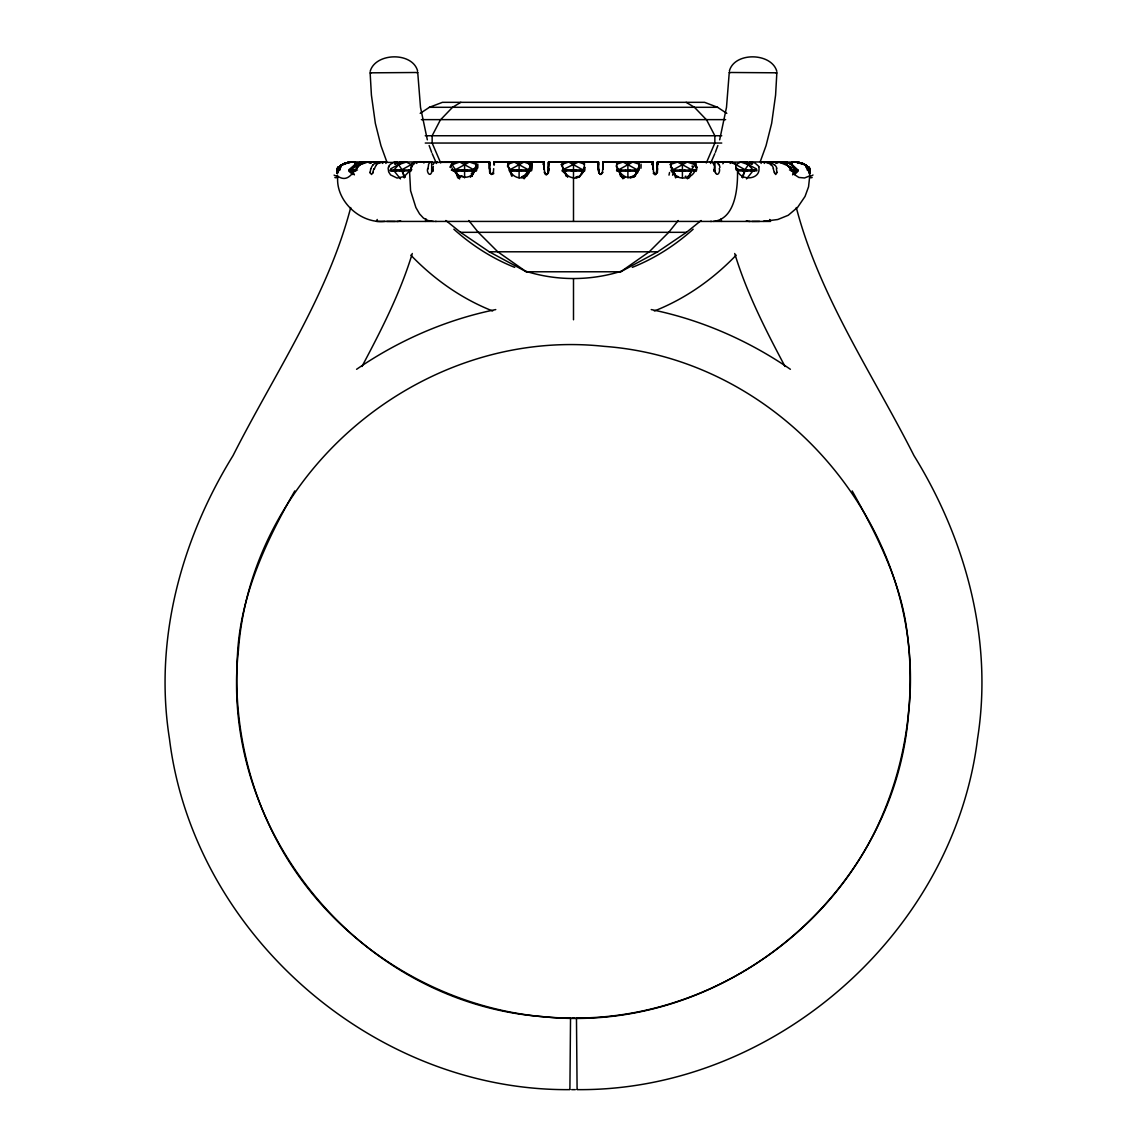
<?xml version="1.0" encoding="UTF-8"?>
<svg xmlns="http://www.w3.org/2000/svg" width="1147" height="1147" viewBox="0 0 1147 1147"><rect width="100%" height="100%" fill="white"/><g stroke="black" fill="none" stroke-linecap="round" stroke-linejoin="round"><path stroke-width="1.5" d="M464.592 162.057L464.592 177.871M507.978 162.315L494.257 162.1L494.242 164.609M508.35 164.996L508.35 163.089L508.465 167.462M519.104 162.057L519.104 177.871M529.857 163.634L529.814 162.1L543.979 162.1L543.993 167.691M548.424 170.014L548.467 162.114L562.546 161.899L548.624 161.899L548.624 164.81M573.5 177.871L573.5 162.057M602.749 172.394C598.447 179.52 597.573 164.709 598.39 161.899L584.353 162.157L598.519 162.114L598.619 172.136M603.093 166.975L602.878 161.899L616.814 161.899L616.742 164.982M627.896 177.871L627.896 162.057M682.408 177.871L682.408 162.057M475.948 167.677L475.604 161.985L489.755 162.1L489.568 172.136A6.796 6.208 54.9 0 0 489.912 172.867M508.35 163.505L508.35 163.404A65.637 0.817 -88 0 0 508.264 162.731L508.279 161.899L493.956 161.899L493.956 164.623M530.301 163.032L530.287 161.899L544.122 161.899L544.151 169.226L544.252 167.806M548.61 165.182L548.61 166.716M602.892 166.716L602.863 169.226L602.892 166.415M652.858 169.168L652.786 162.114L638.793 161.899L653.016 161.899L653.016 169.226M657.518 164.623L657.159 171.29M657.518 164.236L657.518 161.899L671.239 161.899L671.167 164.91M776.892 172.021L776.39 168.666M350.71 171.204L348.86 169.742L354.968 164.638L361.047 162.057L384.46 162.157L377.535 162.085L375.098 163.361M349.907 170.889L349.864 170.014L364.445 162.057M354.337 174.76L350.638 171.147L350.638 169.713L354.968 164.638L361.076 162.085L382.625 161.899L382.754 163.448M352.659 174.53L348.86 171.175L351.627 170.831L350.638 169.713M351.627 170.831L352.832 170.1L351.642 170M354.968 164.136L361.162 162.085L355.771 169.713L355.771 171.132L354.222 170.831L354.222 170L357.491 170M391.299 170.731L390.109 170L390.109 170.831L394.253 171.132L408.748 170.86L408.748 170.028L411.085 169.742L411.128 164.638C412.59 159.548 434.068 162.788 416.117 162.157M392.69 170.831L394.253 169.713L408.748 170.028M395.973 170.831L395.973 170M399.844 170.831L399.844 170M404.274 177.885L401.966 169.713L398.597 164.623L399.514 162.057L416.49 161.928M404.16 170.846L404.16 170.014M602.892 167.003L602.878 168.595M562.489 164.838L562.589 167.491M452.578 163.06L452.592 161.899L434.684 162.516A22.983 5.463 89.9 0 0 433.537 163.72L433.136 164.623M452.563 163.921L452.563 165.168M569.901 1089.206L570.532 1018.135M603.007 167.147L603.021 162.114L617.115 162.315M384.862 221.342C359.47 223.995 335.153 199.807 337.791 176.237M543.907 164.953L543.979 162.143M548.381 166.975L548.467 168.38M602.806 164.724L602.878 161.999M562.474 164.982L562.517 163.404M652.686 164.953L652.786 162.114M529.642 164.752L529.685 163.304M562.546 162.358L562.489 164.724M730.825 163.218L730.897 161.899L715.269 161.899L714.036 170.186M529.642 164.881L529.627 165.655M562.546 162.573L562.517 163.218M694.265 163.046L694.25 161.899L710.653 161.899L710.61 163.462M441.71 162.329L454.671 162.358M671.698 162.358L657.288 162.114L657.26 169.885M437.079 162.329L423.773 162.1M493.769 164.724L493.87 162.344M548.696 168.666L548.381 171.304L548.467 162.143M508.264 162.702L508.322 162.272M657.274 169.326L657.288 162.114M657.647 168.666L657.36 172.021M548.696 168.881L548.424 172.021M762.526 161.999L749.636 161.899L749.579 163.376M493.697 168.666L493.411 172.021M598.347 162.344L598.376 170.215M602.749 168.666L602.419 172.136M657.131 168.709L657.274 170.989M730.223 162.257L730.166 163.433M729.291 72.476L776.849 72.806L775.587 95.101L771.659 123.346L766.038 145.698L760.189 161.827M584.397 162.931C584.038 160.336 585.271 169.441 582.619 169.713L581.472 174.516M657.102 169.441L655.754 174.502L653.675 172.796M764.289 163.448L764.404 161.899L780.261 162.257M761.837 161.942L769.393 162.53A23.184 16.775 89.9 0 1 772.203 163.462L774.039 164.724M761.106 163.448L761.235 161.899M695.828 167.491L694.724 162.272M795.057 162.1L791.774 162.085L794.125 162.028M804.793 164.537L805.681 165.139L796.505 162.243A64.849 64.017 -20.4 0 0 792.907 161.928L791.774 162.028M791.788 161.899L791.387 164.638L791.545 163.921A14.911 14.911 -42.8 0 0 791.674 163.318L791.688 162.946M427.716 168.523C426.297 171.175 429.552 177.398 431.544 172.71M775.989 161.899L775.816 163.433M337.376 173.943L337.505 172.867M530.645 167.347L530.545 163.161A65.68 1.376 87.8 0 0 530.33 162.458M548.495 170.286L548.409 171.104M378.166 162.2L379.17 162.315A36.274 36.26 -8.3 0 0 377.162 162.157L377.162 162.243A37.249 37.091 -23.9 0 1 379.184 162.387A48.375 47.457 -89.7 0 0 377.951 162.186L377.148 162.329L379.098 162.3M377.177 162.114L377.162 162.243A37.335 37.163 -33.3 0 1 379.184 162.387A46.64 45.722 89.7 0 0 377.951 162.186A46.654 45.751 -89.6 0 1 379.141 162.315A39.17 39.141 4.3 0 0 377.162 162.143L377.148 162.358M548.338 171.29L547.305 174.201L548.237 172.796M475.589 161.956L489.439 161.899L489.253 168.451M638.721 167.347L638.807 164.021M776.849 172.796L775.745 174.53L774.383 172.796M416.304 161.899L431.716 161.899L431.645 172.365M370.18 71.358C375.341 52.547 412.476 51.615 417.623 70.999M616.742 162.229L616.613 167.448M530.186 167.82L529.943 169.096M475.475 168.079L474.958 170.2M425.451 221.428L425.867 218.819M337.605 172.279C337.806 165.082 346.122 161.913 352.645 162.042M729.377 70.999C734.524 51.615 771.659 52.547 776.82 71.358M341.491 164.939A8.76 8.76 0 0 0 338.609 168.652L337.648 172.021L340.473 165.885L348.702 162.473L346.824 162.817M670.938 162.702L670.608 167.677M350.71 207.521C327.469 296.772 274.248 374.094 233.027 455.617C181.083 539.764 153.813 640.026 169.455 738.754C193.341 933.443 373.822 1091.399 569.887 1089.636M338.021 170.358L338.236 169.684M372.961 172.021L373.865 168.666M616.799 161.956L616.799 161.928A65.666 0.817 -88.2 0 0 616.756 161.885M370.725 168.666L370.237 172.136M412.275 253.501C400.246 293.087 381.306 330.092 361.95 366.51M719.671 139.834L726.495 107.359L729.248 72.505L730.137 72.691M529.312 170.329L529.039 171.175M583.78 169.713L583.35 170.96M530.201 169.785L529.756 171.032A10.839 10.022 40.1 0 1 521.512 177.857A10.839 10.022 40.1 0 1 511.103 172.81A11.04 8.961 49.2 0 1 509.956 170.86M528.91 171.577L529.556 170.315M493.224 172.796L491.604 174.53L489.812 173.025M638.248 169.77L637.789 171.018M602.261 172.796L600.627 174.53L598.849 173.025M372.746 172.796L371.556 174.516L370.323 173.025M657.159 172.796L655.052 174.76L653.245 173.383M548.166 173.025L545.943 174.76L544.237 172.394M471.99 176.194L473.711 169.713L476.292 165.914M526.502 176.194L528.222 169.713L531.663 164.638L530.774 162.085L507.418 162.085M635.295 176.194L637.029 169.713L639.61 165.914M670.723 162.085L694.093 162.085L694.967 164.638L691.526 169.713L689.232 177.885L690.379 174.674M742.726 177.885L745.034 169.713L748.403 164.623L747.486 162.057L724.101 162.128L730.883 162.157M471.99 176.351L473.138 173.011M526.502 176.351L527.649 173.011M388.518 166.86L388.216 168.021A8.588 7.484 18.2 0 0 388.159 168.537L388.675 171.964L390.611 174.946L397.063 178.043L404.246 176.552L409.536 171.032L410.583 190.703L415.888 207.535L419.587 213.93L423.444 218.088L427.946 220.539L433.408 221.4M717.864 145.511L715.341 152.336M428.405 164.881L428.806 163.964A22.51 5.348 -89.9 0 1 430.01 162.587L431.716 161.899M338.365 169.283L338.666 168.566A8.818 8.646 89 0 1 341.62 164.896L343.455 163.892M377.22 219.464L376.46 221.428L770.54 221.428L769.78 219.464M411.816 166.817L410.769 169.139M411.902 166.602L414.024 162.86M714.81 153.684L711.326 161.612M706.308 162.974L714.853 143.045L714.853 135.747L706.667 120.005L694.465 107.302L686.15 102.327M493.784 173.555C489.339 177.398 489.296 165.828 489.439 162.344M473.725 172.667L471.345 176.036M694.867 171.089C690.637 180.538 675.167 180.337 671.396 170.631M470.399 177.269L473.711 171.147L475.833 170.846M507.39 165.914L509.971 169.713L530.33 170.014L530.33 170.846L528.222 171.147L524.079 178.803L526.559 174.373M579.307 177.269L582.619 171.147L584.741 170.846M633.703 177.269L637.029 171.147L618.778 171.147L616.67 170.846L616.67 170.014L639.137 170.014M691.526 171.147L673.289 171.147L671.167 170.846L671.167 170.014L695.656 170.114L691.526 171.147L687.383 178.803L689.863 174.373M741.708 177.269L745.048 171.147L756.891 170.831L756.891 170L735.915 169.742L735.872 164.638A11.456 2.638 82.2 0 0 733.793 163.032L731.829 162.085M471.001 176.079L472.879 172.867M294.822 490.93C265.961 541.155 240.626 595.236 237.515 654.005C233.056 720.216 247.336 787.545 279.653 845.611C336.931 949.53 451.875 1017.69 570.532 1018.034M339.211 167.491L339.756 166.688M389.019 165.813C395.098 158.444 407.042 163.562 382.869 162.171M746.525 178.918L752.747 171.132L752.747 169.713L748.403 164.623L744.073 162.057M678.207 220.525L668.73 232.325L649.231 251.795L620.67 271.782L526.33 271.782L489.253 251.795L460.521 232.325L445.911 220.525M351.771 168.494L354.968 164.638M449.882 167.19L452.907 162.085L476.277 162.085M471.89 175.262L470.901 176.036M546.502 174.53C548.409 174.315 544.753 174.918 544.839 173.025M452.076 162.243L450.785 167.605M340.473 165.871L343.971 163.677M736.173 255.15C713.162 279.137 685.361 298.779 654.364 310.98M792.663 174.76C795.258 170.573 802.255 168.437 794.341 174.53M372.789 164.996L373.965 164.035A20.832 14.983 90 0 1 377.693 162.573L382.611 162.344M792.634 174.516L796.362 171.147L796.362 169.713L792.032 164.638L785.953 162.057L762.54 162.157L769.465 162.085L771.902 163.361M400.647 220.841L397.952 221.443M693.175 229.199C675.268 245.286 654.693 258.476 632.284 267.366M376.259 164.724L378.08 163.491A23.184 16.675 89.8 0 1 380.861 162.544L382.453 162.243M747.443 162.085L752.045 163.992L747.443 162.085L740.561 162.128M620.67 271.782L657.747 251.795L686.48 232.325L701.089 220.525M633.674 176.308A5.979 0.832 -26.2 0 1 634.033 176.179L634.105 176.065M764.217 221.271L777.795 219.507L788.233 215.278L797.638 207.32L805.036 196.452L808.549 186.818L809.753 175.864L804.549 177.971L798.871 177.455L794.556 174.645L790.756 169.082M776.863 72.835L776.017 72.978M356.588 369.291C398.468 340.53 445.925 319.698 495.762 309.575M688.372 176.108L687.397 176.738M341.519 164.996L341.921 164.724A8.789 8.689 -58.7 0 0 338.68 168.695A8.789 8.689 -56.7 0 1 341.921 164.738M420.203 113.367L429.408 107.302L442.427 102.327L704.573 102.327L717.592 107.302L726.797 113.367M460.85 102.327L452.535 107.302L440.333 120.005L432.147 135.747L432.147 143.045L440.692 162.974M402.927 162.057L390.467 168.982M473.711 171.147L455.474 171.147L451.345 170.114L455.474 169.713L469.424 162.057L477.152 164.638M562.259 170.014L578.332 162.057L585.185 162.085M620.498 176.194L618.778 169.713L632.743 162.057L639.582 162.085M675.583 177.885L673.289 169.713L687.239 162.057L694.967 164.638L697.118 167.19M401.966 169.713L411.128 164.638L406.325 162.057L398.597 164.623L394.253 169.713L394.253 171.132L400.475 178.918M730.567 161.942L735.872 164.638L740.675 162.057L748.403 164.623L756.533 168.982M776.748 163.347L779.143 162.057L798.011 170.043L792.032 164.638L785.924 162.085L779.028 162.128M414.727 162.372L415.701 162.042M342.724 164.25L345.018 163.304M386.811 161.827L380.962 145.698L375.341 123.346L371.413 95.101L370.137 72.835L417.737 72.49M399.557 162.085L394.955 163.992L399.557 162.085L406.439 162.128M796.29 171.204C799.115 171.548 797.997 168.609 797.093 170.889M705.305 162.344L705.104 162.186A47.601 11.284 -89.9 0 0 704.817 162.315M723.155 162.229L709.721 162.186A47.572 11.284 89.9 0 0 709.434 162.315M344.559 163.462L343.268 163.978A21.922 21.492 -89.6 0 1 348.401 162.559A24.388 23.915 -89.7 0 0 344.559 163.433A24.417 23.944 89.8 0 1 348.401 162.544A20.818 20.818 0 0 0 343.125 163.978A21.908 21.492 89.6 0 1 348.401 162.559A23.169 23.169 0 0 0 344.444 163.476M508.078 164.121L514.257 162.057L528.222 169.713M560.94 164.638L568.668 162.057L578.332 162.057L584.511 164.121M616.885 164.121L623.065 162.057L632.743 162.057L638.922 164.121M669.848 164.638L677.576 162.057L691.526 169.713M360.115 164.623L367.857 162.057L370.252 163.347M713.792 171.29L714.796 170.975M789.509 170L796.362 169.713M720.302 162.3L721.105 162.344M432.204 170.143L433.208 169.856M620.928 271.337C590.246 280.929 556.754 280.929 526.072 271.337M349.333 170.774L349.305 170.114M345.82 163.075L349.577 162.358A62.569 61.78 14.1 0 1 354.093 161.956L354.122 161.956A64.834 64.017 20.3 0 0 350.48 162.214L350.136 162.286M796.362 171.147L791.229 171.132L791.229 169.713L786.885 164.623L782.555 162.057M348.272 162.544L352.401 162.071M378.883 162.286L380.015 162.128M349.104 162.415L349.376 162.387M528.222 171.147L509.971 171.147L509.971 169.713L523.935 162.057L531.663 164.638L530.774 162.128L507.418 162.128M582.619 171.147L562.259 170.846M382.926 162.171L383.829 162.057M473.711 169.713L459.761 162.057L452.033 164.638L455.474 169.713L475.833 170.014M561.801 165.914L564.381 169.713L584.741 170.014M366.725 162.257L368.89 162.028M768.089 162.286L767.816 162.315A37.249 37.091 25.5 0 1 769.838 162.214L767.902 162.257M350.322 162.257L350.538 162.243A65.694 65.694 0 0 1 354.122 161.956A53.192 52.518 11.9 0 0 347.441 162.745M380.388 162.085L381.994 161.942M367.771 162.143C354.509 161.383 352.186 186.273 337.247 175.907A13.879 7.097 -54 0 1 334.107 175.104M416.863 72.691L417.737 72.533L420.505 107.359L427.329 139.834M384.202 162.028L385.12 161.942M351.469 162.143L355.212 161.899L355.498 164.107A8.904 8.861 -46.4 0 0 355.943 165.799M769.838 162.143A39.17 39.141 -6.5 0 0 767.859 162.329A46.353 46.353 0 0 1 769.436 162.143L769.838 162.229A37.335 37.163 33.4 0 0 767.816 162.387A48.375 47.457 89.7 0 1 769.049 162.186A46.611 45.722 -89.7 0 0 767.859 162.315A36.274 36.274 10.4 0 1 769.838 162.157L769.838 162.243M369.062 162.028L370.194 161.942M352.832 170.1L354.222 170M391.299 170.1L392.69 170M745.048 171.147L738.252 170.86L738.252 170.028M354.982 161.913L377.693 162.157A46.353 46.353 0 0 1 379.17 162.315A46.611 45.722 89.7 0 0 377.951 162.186M764.088 221.285L763.357 221.314M576.468 1018.034C706.48 1018.02 831.116 935.493 882.1 815.918C908.395 754.941 916.295 686.566 905.442 621.101C897.183 574.389 875.075 531.95 852.178 490.93M577.113 1089.636C773.178 1091.399 953.659 933.443 977.545 738.754C993.187 640.026 965.917 539.764 913.973 455.617C872.752 374.094 819.532 296.772 796.29 207.521M713.491 221.4C734.969 219.091 737.808 188.997 737.521 171.706A16.761 6.653 -89.5 0 0 737.378 170.502M725.635 119.632L421.365 119.632M759.586 221.4L751.873 221.443M711.527 221.428L710.523 221.443M476.277 162.128L452.907 162.128M561.815 162.085L568.668 162.057L582.619 169.713M585.185 162.128L561.815 162.128M616.226 162.085L623.065 162.057L637.029 169.713M639.582 162.128L616.226 162.128M694.093 162.128L670.723 162.128M769.307 162.157L792.692 162.057M749.349 221.443L750.181 221.443M574.991 1018.049L572.009 1018.049M575.307 1089.65L571.693 1089.65M429.408 107.302L717.592 107.302M425.25 135.747L721.75 135.747M425.25 143.045L721.75 143.045M705.29 162.114L692.487 162.358M460.521 232.325L686.48 232.325M489.253 251.795L657.747 251.795M749.106 221.443L746.353 220.841M395.371 221.443L386.811 221.385M396.69 221.443L397.765 221.443M436.233 221.443L435.473 221.428M776.204 161.913L777.064 161.956M777.279 161.971L785.752 163.663L790.211 168.107M352.832 170.731L354.222 170.831M794.355 162.042L796.864 162.286M749.636 161.899L755.027 163.06L758.368 166.014A7.843 6.065 -62.6 0 1 758.97 166.788M794.871 162.085L797.495 162.358M370.983 72.978L370.137 72.835M765.981 162.028L767.787 162.243A40.389 40.317 67.4 0 1 769.823 162.071A40.317 40.274 60.8 0 0 767.802 162.272M796.333 162.229L796.448 162.243A65.694 65.68 15.5 0 0 792.878 161.956A53.192 52.533 -11.8 0 1 799.559 162.745L800.649 162.931M797.079 162.315L798.67 162.53A24.388 23.915 89.7 0 1 802.441 163.433L804.778 164.537L797.351 162.344A62.583 61.766 -15 0 0 792.907 161.956A65.694 65.694 -6.4 0 1 796.405 162.229M797.409 162.358L798.57 162.516A23.184 23.184 0 0 1 802.556 163.476L804.047 164.136M764.088 162.171L766.21 162.53A20.832 15.083 -89.9 0 1 769.981 163.964L771.128 164.996M562.259 171.032L564.381 171.347L564.381 169.713M730.983 161.999L732.087 162.214M798.298 162.473L798.57 162.516A21.908 21.492 -89.6 0 1 803.76 163.921L804.262 164.25M715.269 161.899L716.99 162.559A22.983 5.448 90 0 1 718.079 163.72L718.481 164.623M710.653 161.899L712.359 162.559A22.496 5.334 -89.9 0 1 713.563 163.906M799.832 162.745L798.713 162.544A22.481 22.022 -89.7 0 1 803.316 163.749M425.91 162.114L426.698 162.3M651.238 309.575C701.075 319.698 748.532 340.53 790.398 369.291M713.792 169.856L714.796 170.143M432.204 170.975L433.208 171.29M792.032 164.136L785.838 162.085L786.885 164.623M528.566 163.72L531.663 164.752M441.71 162.114L441.896 162.186A47.586 11.298 89.9 0 1 442.183 162.315M437.093 162.114L437.279 162.186A47.586 11.298 -89.9 0 1 437.566 162.315M492.637 310.98C461.639 298.779 433.838 279.137 410.827 255.15M802.986 163.663L803.846 164.035A21.951 21.506 89.6 0 0 798.599 162.559A20.832 20.832 0 0 1 803.875 163.978L803.545 163.906M514.716 267.366C492.307 258.476 471.732 245.286 453.825 229.199M694.351 161.956L694.25 161.899A64.849 5.19 80.2 0 1 694.638 161.899M804.162 164.193L805.366 164.91A8.66 8.488 88.6 0 1 808.406 168.537A8.861 8.803 -49.7 0 0 805.008 164.595M735.872 164.638L745.034 169.713M809.395 172.279L808.334 168.566A8.789 8.689 58.6 0 0 805.079 164.738L807.846 167.605L807.388 166.889A8.344 8.115 -16.5 0 0 806.456 165.627A16.144 15.671 67 0 0 798.556 162.817M459.603 176.695L458.628 176.065M677.26 176.925L674.995 174.846M677.303 177.039L675.325 175.448L676.286 176.222M526.33 271.782L497.769 251.795L478.27 232.325L468.793 220.525M458.227 175.778L457.438 175.204L457.925 175.864M805.696 165.154L808.678 169.412L808.377 168.666A8.76 8.76 0 0 0 805.509 164.939M350.638 171.147L354.366 174.516M806.513 165.871L805.911 165.326L808.033 167.921M806.527 165.885L807.244 166.688M792.032 164.638L795.229 168.494M670.708 165.914L673.289 169.713M616.197 165.914L618.778 169.713M673.289 171.347L676.601 177.412M457.137 174.373L459.617 178.932L455.474 169.713M401.952 171.147L405.292 177.269M673.289 171.147L676.601 177.269M618.778 171.147L622.921 178.803M567.693 177.269L564.381 171.147L566.102 176.194M512.465 175.735L509.971 171.147L511.705 176.194M785.05 366.51C765.694 330.092 746.754 293.087 734.725 253.501M432.949 170.186L432.333 168.466M736.446 168.595L735.844 167.276M737.378 170.2C740.589 181.814 761.665 179.778 758.784 166.917M713.563 163.964L713.95 164.881M435.674 161.612L432.19 153.684M432.777 169.813L432.835 169.942A8.904 1.219 -86.1 0 1 433.322 166.544M805.366 164.896A8.818 8.646 -89 0 1 808.291 168.58L809.252 171.505M563.492 171.19L563.062 169.828M509.397 171.018L508.953 169.785M617.487 171.018L617.057 169.77M431.659 152.336L429.136 145.511M715.484 172.824C717.621 177.326 720.617 171.075 719.284 168.523M455.474 171.147L457.768 177.885M808.721 169.541L809.338 171.95M773.25 168.666L774.196 172.136M808.879 170.014L809.051 170.659M715.341 172.365L714.71 168.509M671.612 169.168L672.558 171.62L671.884 169.154M355.613 164.638L355.455 163.878M530.401 162.229L530.516 163.017M544.567 172.021L544.28 169.096M653.489 172.021L653.073 162.372M721.133 218.819L721.549 221.428M494.257 162.114L494.386 164.709M489.755 162.114L489.884 164.953M371.155 163.261L371.011 162.028M809.624 173.943L809.495 172.853L809.653 174.287M809.524 173.111L809.639 174.1M355.326 163.017L355.384 163.462A14.696 14.266 -81.7 0 0 355.527 163.835M598.806 171.448L598.634 169.068M397.622 164.681L397.464 162.2M598.619 170.831L598.677 171.419M385.937 163.448L385.808 161.899M657.575 162.344L657.661 164.724M603.021 162.114L603.093 166.802M598.519 162.114L598.591 164.953M416.361 163.218L416.304 162.042L416.834 163.433M548.653 162.344L548.71 164.724M544.165 162.344L544.022 168.853M489.525 168.896L489.869 171.52L489.755 169.168M436.39 163.462L436.347 161.899M529.857 163.892L529.9 165.828M809.753 176.021L809.753 176.05A13.793 7.169 53.6 0 0 812.965 174.989M638.822 163.032L638.807 163.806M475.604 163.032L475.589 162.214M576.468 1018.135L577.099 1089.206M795.358 170L795.373 170.831M792.778 170L792.778 170.831M754.31 170L754.31 170.831M751.027 170L751.027 170.831M747.156 170L747.156 170.831M742.84 170.014L742.84 170.846M693.648 170.014L693.648 170.846M689.318 170L689.318 170.831M684.73 170L684.73 170.831M680.085 170L680.085 170.831M675.497 170L675.497 170.831M634.821 170L634.821 170.831M630.233 170L630.233 170.831M625.574 170L625.574 170.831M620.986 170L620.986 170.831M580.411 170L580.411 170.831M575.823 170L575.823 170.831M573.5 178.115L573.5 221.385M573.5 278.664L573.5 319.784M571.177 170L571.177 170.831M566.589 170L566.589 170.831M526.014 170L526.014 170.831M521.426 170L521.426 170.831M516.767 170L516.767 170.831M512.179 170L512.179 170.831M471.503 170L471.503 170.831M466.915 170L466.915 170.831M462.27 170L462.27 170.831M457.682 170L457.682 170.831M453.352 170.014L453.352 170.846M722.796 163.763A49.034 15.413 82.3 0 1 723.37 163.161M348.659 162.817A16.646 16.144 -63.7 0 0 340.544 165.67A8.301 8.072 14.2 0 0 339.512 166.831M350.495 162.3A64.791 63.888 17.4 0 1 354.108 162.014A65.694 65.68 -13.9 0 0 350.595 162.229M336.774 170.989A8.416 6.753 -53.9 0 1 337.892 167.046M336.673 176.667A12.259 4.875 -65.7 0 0 337.533 176.079A12.244 4.846 -65.6 0 1 336.759 176.538M339.383 170.387A8.387 4.215 -61.9 0 1 340.329 168.107M356.144 164.523A10.208 9.319 70.1 0 1 355.885 163.003M338.695 167.935A8.144 7.269 -48.7 0 1 339.025 167.333M337.605 169.713A9.104 7.24 -53 0 1 338.322 167.806M337.419 177.312A10.739 4.889 -64.9 0 1 334.867 177.513M338.924 169.813A9.133 5.964 -58 0 1 339.598 168.279M339.154 168.122A8.158 6.81 -51.3 0 1 339.526 167.462M336.86 170.702A8.416 6.767 -53.1 0 1 337.964 167.089M339.469 170.545A8.387 4.014 -62.9 0 1 340.43 168.15M341.089 167.147A13.807 0.875 -80.7 0 1 341.333 165.512M339.756 166.932A8.344 7.843 -11.6 0 1 340.917 165.698M340.788 165.569A11.8 11.527 23.8 0 1 345.046 163.505M344.96 163.175A25.277 24.79 82.2 0 1 348.43 162.458M472.908 171.907A13.004 10.94 -45.4 0 1 471.274 173.584M473.482 172.71A10.638 10.581 -1.2 0 1 472.22 175.004M792.892 162.014A64.748 63.845 -16.5 0 1 796.505 162.3M809.108 167.046A8.43 6.767 53.8 0 1 810.241 170.989M810.312 176.652A12.273 4.875 65.7 0 1 809.467 176.065A12.244 4.846 65.5 0 0 810.241 176.552M806.57 168.15A8.387 4.014 62.9 0 1 807.545 170.588M807.975 167.333A8.129 7.255 48.8 0 1 808.305 167.935M808.678 167.806A9.09 7.226 53.1 0 1 809.395 169.713M812.133 177.527A10.753 4.889 64.9 0 1 809.581 177.312M807.402 168.265A9.133 5.95 58 0 1 808.062 169.813M807.531 167.419A8.129 6.911 50.5 0 1 807.861 167.978M809.036 167.089A8.43 6.767 53.1 0 1 810.14 170.702M790.398 167.104A8.975 1.52 61.7 0 1 791.344 168.795M805.667 165.641A13.678 0.903 80.3 0 1 805.925 167.347M806.083 165.698A8.344 7.857 11.4 0 1 807.244 166.932M801.939 163.505A11.814 11.527 -24 0 1 806.212 165.569M798.57 162.458A25.306 24.818 -82.2 0 1 802.04 163.175M791.616 164.422A10.495 10.251 79.8 0 1 791.373 165.354M791.487 163.204A13.621 13.119 86.3 0 1 791.301 164.351M738.396 169.842A10.696 5.821 48.4 0 1 737.55 168.494M749.177 164.021A8.875 6.309 88.8 0 1 749.12 164.48M749.923 163.476A14.782 8.746 87.1 0 1 749.894 163.964M669.002 175.147A52.819 1.09 -80.1 0 1 669.533 172.48M672.773 170.416A8.531 4.158 65.2 0 1 672.099 168.15M696.788 167.319A8.244 6.71 -47.3 0 1 696.086 171.419M692.071 166.659A37.392 2.882 -84.6 0 1 692.272 165.885M672.629 175.233A41.851 1.147 87.7 0 1 672.629 174.659M696.043 163.39A10.122 4.316 80.9 0 1 695.957 167.964M617.172 168.365A8.101 2.882 71.3 0 1 617.1 167.835M617.875 169.842A9.033 4.502 65 0 1 617.502 168.337M636.628 172.824A10.81 8.789 49.7 0 1 628.255 177.513A10.81 8.789 49.7 0 1 619.022 170.487M638.277 171.161A11.011 10.051 -41.6 0 1 637.273 173.183M639.409 167.763A9.104 5.936 -57.5 0 1 639.094 169.713M639.08 167.032A8.115 3.384 -67.9 0 1 639.022 167.648M634.391 175.262A10.868 9.635 -42 0 1 630.205 177.642A6.954 2.853 8.1 0 0 633.345 177.011M624.283 177.828A10.868 9.635 -42 0 1 622.018 176.867M641.001 164.136A11.198 3.584 82.4 0 1 640.958 168.251M573.772 178.315A10.567 10.567 0 0 0 582.447 172.882A11.169 10.122 -42.7 0 0 582.733 172.423M583.751 171.061A11.069 9.735 -45.1 0 1 583.063 172.58M584.97 167.663A9.162 5.835 -58.6 0 1 584.669 169.613M584.612 166.946A8.129 3.212 -69 0 1 584.554 167.562M578.231 176.394A10.997 9.965 -39.5 0 1 576.181 177.398M563.177 168.423A8.23 2.868 71.1 0 1 563.091 167.892M563.894 169.899A9.219 4.545 65 0 1 563.507 168.38M565.141 172.91A11.069 8.99 49.8 0 1 564.052 170.932M573.371 177.799A10.438 9.663 40.7 0 1 565.227 172.853M563.966 172.681A11.126 11.069 0 0 1 563.693 172.107M563.406 172.208A11.198 9.606 44.8 0 1 562.761 170.545M584.009 169.742A15.757 1.061 87.7 0 1 583.909 168.394M508.924 168.208A8.144 2.781 70.8 0 1 508.852 167.777M509.813 169.842A9.133 4.473 64.6 0 1 509.411 168.351M531.305 167.777A8.99 5.936 -57.8 0 1 531.004 169.713M531.09 166.989A8.072 3.699 -67 0 1 531.032 167.734M529.842 169.197A36.274 0.789 89.4 0 1 529.914 166.372M526.401 173.226A10.839 9.577 -42.5 0 1 522.114 176.925M532.122 163.548A10.266 3.67 81.6 0 1 531.477 170.86M451.947 163.046A65.092 6.079 -79.5 0 1 452.377 162.487M453.022 170.717A8.172 4.258 65.1 0 1 452.219 168.05M474.5 170.917A12.56 10.653 44.8 0 1 464.908 177.24A12.56 10.653 44.8 0 1 453.581 170.2M476.994 167.333A8.617 6.595 -50.3 0 1 476.421 170.831M474.055 168.724A10.509 4.574 -68.5 0 1 473.797 169.885M454.757 163.548A40.647 4.101 88.4 0 1 454.929 163.089M475.532 171.233A9.491 2.595 84 0 1 474.915 170.588M477.783 164.035A11.169 3.728 82.3 0 1 477.754 168.007M423.63 162.874A46.195 14.366 -75.3 0 1 424.361 162.688M388.847 167.118A8.072 5.549 76.3 0 1 389.263 166.071M411.773 169.383A11.341 9.19 -37 0 1 410.497 171.548M413.967 164.064A33.105 7.255 -82.4 0 1 414.655 163.261M337.347 172.996A6.939 1.907 -76.3 0 1 337.419 172.494M338.078 172.408A6.595 1.405 -78.2 0 1 338.179 171.835M338.838 168.652A8.717 8.273 -76.3 0 1 342.078 164.724M337.132 173.039A7.04 2.409 -75.7 0 1 337.261 172.236M337.906 172.537A7.04 1.735 -77.3 0 1 338.007 171.95M341.591 164.838A8.66 8.488 -88.6 0 0 338.594 168.537A8.861 8.803 49.6 0 1 341.992 164.595M337.017 173.197A6.624 2.351 -76.2 0 1 337.161 172.107M809.581 172.494A6.939 1.921 76.3 0 1 809.653 172.996M808.821 171.835A6.595 1.405 78.2 0 1 808.922 172.408M804.922 164.724A8.717 8.273 76.4 0 1 808.162 168.638M809.753 172.279A7.04 2.409 75.8 0 1 809.868 173.082M808.993 171.978A7.04 1.735 77.4 0 1 809.094 172.566M805.079 164.738A8.789 8.689 56.9 0 1 808.32 168.695M809.839 172.107A6.624 2.351 76.2 0 1 809.983 173.197M771.243 164.752A8.76 6.323 89.7 0 1 773.479 168.523M774.684 172.624A7.083 2.796 75.4 0 1 774.512 172.036M776.662 172.093A6.753 5.563 68.8 0 1 776.634 172.738M774.182 164.437A8.775 7.04 -82.2 0 1 776.877 168.394M714.022 164.236A8.846 2.079 89.9 0 1 714.939 167.978M715.542 172.81A7.054 6.581 49.8 0 1 715.398 172.351M718.624 163.863A8.732 2.997 -85.3 0 1 719.929 167.491M653.804 172.767A7.111 6.481 55.7 0 1 653.647 172.107M657.475 172.15A6.796 6.495 -45.4 0 1 657.303 172.824M657.761 163.275A8.803 1.247 -85.1 0 1 658.349 164.107M651.654 164.638A9.678 1.792 84.4 0 1 652.457 162.802M598.963 172.867A6.853 6.251 55.5 0 1 598.763 172.107M602.562 172.15A6.868 6.552 -45.7 0 1 602.404 172.824M602.878 163.39A8.818 1.061 -85.3 0 1 603.308 163.419M597.644 163.978A9.692 1.692 84.2 0 1 598.376 162.802M544.94 172.867A6.868 6.265 55.3 0 1 544.739 172.107M548.538 172.15A6.853 6.538 -45.9 0 1 548.381 172.824M548.796 163.29A8.818 1.133 -85.5 0 1 549.327 163.921M543.033 164.494A9.491 1.548 84.6 0 1 543.707 162.903M493.497 172.15A7.126 6.739 -48.8 0 1 493.339 172.824M493.827 163.534A8.818 0.932 -85.7 0 1 494.113 163.218M489.138 163.634A9.506 1.419 84.4 0 1 489.712 162.917M427.989 168.953A8.66 2.079 89.7 0 1 428.548 165.498M370.954 168.781A8.746 6.309 89.5 0 1 372.875 165.125M370.137 172.953A6.767 5.979 -60.6 0 1 370.051 172.165M373.248 172.222A7.068 3.455 -75.9 0 1 373.033 172.953M374.424 168.996A8.789 5.506 -84.4 0 1 376.417 165.111M678.422 176.796A8.23 1.921 19.1 0 1 677.504 176.294M689.189 176.366A7.154 2.767 9.2 0 1 686.91 177.656M689.849 175.52A7.527 1.606 -21.1 0 1 689.634 175.921M685.877 176.151A6.925 2.495 -12.4 0 1 685.16 176.437M624.183 176.839A8.301 1.878 20.2 0 1 623.724 176.595A6.954 2.853 8.1 0 0 625.287 177.025M634.836 176.136A8.316 2.753 -13 0 1 634.004 176.867M632.499 176.323A8.603 1.964 -20.2 0 1 631.495 176.867M632.04 176.552A6.911 2.839 -8 0 1 629.789 177.283M624.628 177.67A6.911 2.839 -8 0 1 622.291 177.082M621.703 176.896A8.545 2.853 13.1 0 1 621.244 176.523M579.006 177.039A6.954 2.796 8.8 0 1 576.267 177.57M577.658 176.523A6.911 2.81 -8.3 0 1 575.808 177.168M523.333 176.595A8.531 1.878 -20.6 0 1 522.874 176.839M522.989 176.351A6.925 2.624 -10.4 0 1 521.498 176.882M524.638 177.111A6.954 2.638 10.2 0 1 522.229 177.513M525.813 176.595A8.301 2.939 -11.4 0 1 525.369 176.982M460.105 177.384A6.925 2.954 -7.6 0 1 459.001 176.925M460.234 176.767A7.714 1.19 27 0 1 459.632 176.366M462.585 176.194A7.169 1.907 17 0 1 461.366 175.692M238.361 650.765C218.762 831.26 361.577 1003.381 542.76 1016.643C723.255 1036.243 895.377 893.441 908.639 712.258C928.238 531.749 785.423 359.642 604.24 346.365C423.745 326.78 251.623 469.582 238.361 650.765M379.198 162.272A40.403 40.331 -68.7 0 0 377.177 162.085A40.317 40.274 -60.9 0 1 379.198 162.272M769.049 162.186A46.683 45.751 -89.7 0 0 767.859 162.315A46.697 45.78 89.6 0 1 769.049 162.186"/></g></svg>
